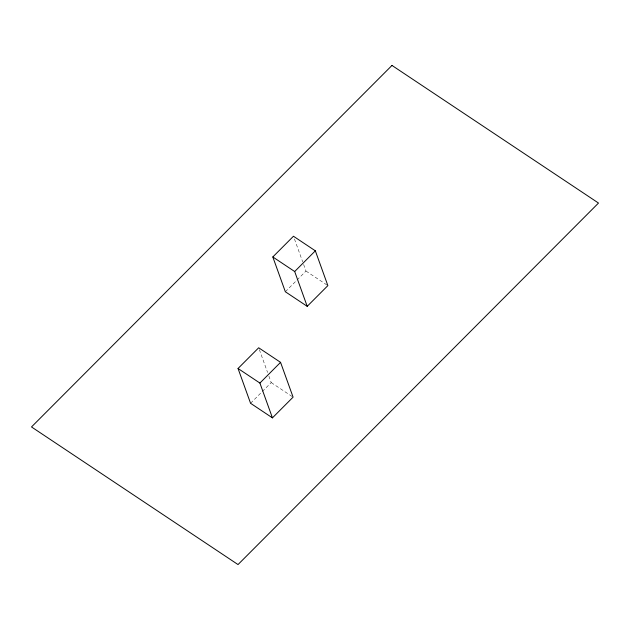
<?xml version="1.0" encoding="UTF-8"?>
<svg xmlns="http://www.w3.org/2000/svg" width="630" height="630" viewBox="0 0 630 630"><rect width="100%" height="100%" fill="white"/><g stroke="black" fill="none" stroke-linecap="round" stroke-linejoin="round"><path stroke-width="0.47" stroke-dasharray="3.15 2.36" d="M285.343 291.753L305.991 271.042L303.022 262.805M250.567 403.287L261.576 392.238M262.269 391.553L271.215 382.575L268.908 376.165M305.991 271.042L327.868 285.618M271.215 382.575L293.092 397.152M294.454 238.99L302.699 261.883M259.347 349.611L267.593 372.503"/><path stroke-width="0.94" d="M272.814 256.953L293.462 236.242L315.339 250.819L327.868 285.618L307.212 306.33L285.343 291.753L272.814 256.953L294.683 271.53L307.212 306.33M294.683 271.53L315.339 250.819M238.038 368.487L258.686 347.776L280.563 362.352L293.092 397.152L272.436 417.863L250.567 403.287L238.038 368.487L259.906 383.064L272.436 417.863M259.906 383.064L280.563 362.352M391.978 65.433L31.5 426.943L238.022 564.567L598.5 203.057L391.978 65.433"/></g></svg>
